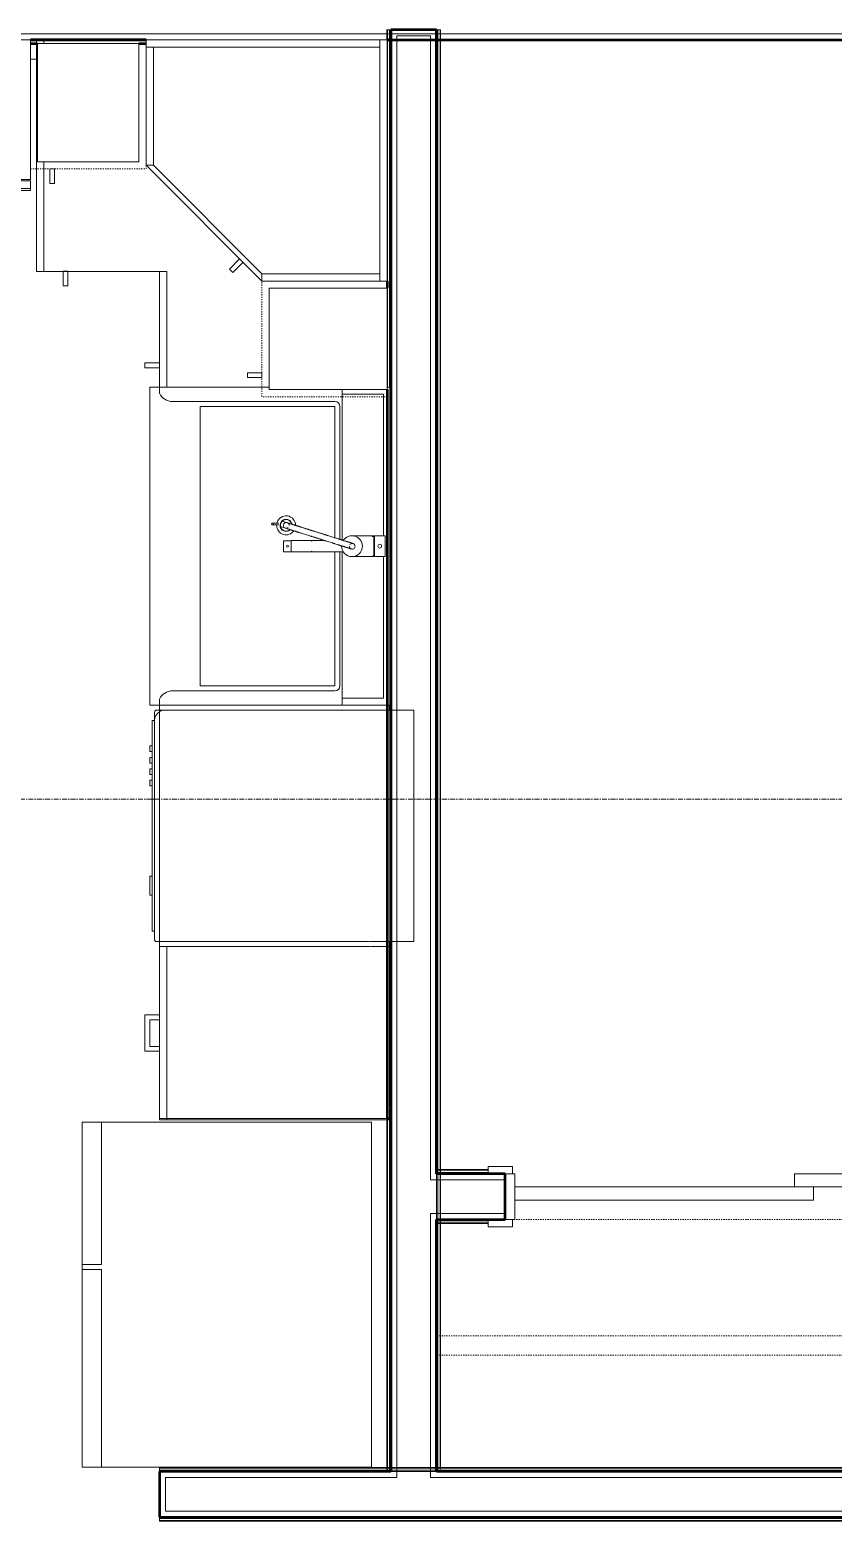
# Model space of a CAD drawing. Header units: inches. Extents: x -4235 to -464, y 9767 to 12344.
# Drawn here: x -3718.9 to -3635.6, y 10392.3 to 10547 of the extents above; entities that cross this region are included whole.
import ezdxf

# ---------------------------------------------------------------- set-up
doc = ezdxf.new("R2010")
doc.units = ezdxf.units.IN
doc.header["$MEASUREMENT"] = 0
doc.linetypes.add('Dash', pattern=[0.25, 0.125, -0.125])
doc.linetypes.add('Grid Line 1_2_', pattern=[0.875, 0.5, -0.125, 0.125, -0.125])
for name, color, linetype, lineweight in [('0-1', 7, 'Continuous', 5), ('0-2', 254, 'Continuous', 9), ('A-DOOR-1', 7, 'Continuous', 9), ('A-DOOR-2', 130, 'Continuous', 20), ('A-DOOR-FRAM-1', 130, 'Continuous', 20), ('A-WALL-1', 250, 'Continuous', 50), ('A-WALL-2', 50, 'Continuous', 13), ('A-WALL-3', 10, 'Continuous', 9), ('A-WALL-4', 254, 'Continuous', 9), ('A-WALL-5', 7, 'Continuous', 9), ('A-WALL-6', 113, 'Continuous', 9), ('I-WALL-1', 250, 'Continuous', 50), ('I-WALL-2', 10, 'Continuous', 9), ('I-WALL-3', 254, 'Continuous', 9), ('P-SANR-FIXT-1', 7, 'Continuous', 9), ('P-SANR-FIXT-3', 254, 'Continuous', 9), ('Q-CASE', 31, 'Continuous', 9), ('Q-CASE-1', 10, 'Continuous', 9), ('Q-CASE-2', 254, 'Continuous', 9), ('Q-CASE-3', 7, 'Continuous', 9), ('Q-CASE-4', 7, 'Dash', 9), ('Q-CASE-HDLN-1', 7, 'Dash', 9), ('Q-SPCQ-1', 7, 'Continuous', 9), ('Q-SPCQ-2', 10, 'Continuous', 9), ('Q-SPCQ-3', 254, 'Continuous', 9), ('S-GRID-1', 1, 'Grid Line 1_2_', 9)]:
    doc.layers.add(name, color=color, linetype=linetype, lineweight=lineweight)

# ---------------------------------------------------------------- blocks, each defined once
blk = doc.blocks.new('Basic Wall _ INT - W4BØF - _5_8 GYP - 2X4 WOOD_BATT_ - 5_8 GYP_ - ___-2693807-BACKGROUND - 2ND FLOOR')
at = {"layer": 'A-WALL-3'}
for p, q in [((-3676.74, 10423.61), (-3676.74, 10423.59)), ((-3676.74, 10423.49), (-3676.74, 10423.55)), ((-3676.74, 10423.2), (-3676.74, 10423.49)), ((-3676.74, 10423.47), (-3676.74, 10423.41)), ((-3676.74, 10423.41), (-3676.74, 10423.26)), ((-3676.74, 10423.26), (-3676.74, 10423.2)), ((-3676.59, 10423.26), (-3676.54, 10423.26)), ((-3676.52, 10423.26), (-3676.45, 10423.26)), ((-3676.43, 10423.26), (-3676.33, 10423.26)), ((-3669.64, 10423.61), (-3671.39, 10423.61)), ((-3605.89, 10423.61), (-3607.64, 10423.61)), ((-3600.94, 10423.2), (-3600.88, 10423.26)), ((-3600.88, 10423.26), (-3600.74, 10423.41)), ((-3600.73, 10423.41), (-3600.67, 10423.47)), ((-3600.55, 10423.59), (-3600.53, 10423.61))]:
    blk.add_line(p, q, dxfattribs=at)
at = {"layer": 'A-WALL-4'}
for p, q in [((-3676.74, 10423.57), (-3676.74, 10423.61)), ((-3671.39, 10423.61), (-3676.74, 10423.61)), ((-3676.74, 10423.55), (-3676.74, 10423.57)), ((-3676.59, 10423.2), (-3676.54, 10423.2)), ((-3676.52, 10423.2), (-3676.45, 10423.2)), ((-3676.43, 10423.2), (-3676.33, 10423.2)), ((-3676.33, 10423.26), (-3671.39, 10423.26)), ((-3600.53, 10423.61), (-3605.89, 10423.61)), ((-3605.89, 10423.26), (-3600.88, 10423.26))]:
    blk.add_line(p, q, dxfattribs=at)
at = {"layer": 'A-WALL-5'}
for p, q in [((-3676.74, 10423.49), (-3671.39, 10423.49)), ((-3676.33, 10423.2), (-3671.39, 10423.2)), ((-3605.89, 10423.49), (-3600.66, 10423.49)), ((-3605.89, 10423.2), (-3600.94, 10423.2))]:
    blk.add_line(p, q, dxfattribs=at)
at = {"layer": 'A-WALL-5', "flags": 128}
for points in [[(-3600.66, 10423.49), (-3600.67, 10423.47), (-3600.73, 10423.41), (-3600.82, 10423.32), (-3600.94, 10423.2)], [(-3600.57, 10423.57), (-3600.59, 10423.55), (-3600.61, 10423.53), (-3600.63, 10423.51), (-3600.64, 10423.5), (-3600.65, 10423.49), (-3600.66, 10423.49)]]:
    blk.add_lwpolyline(points, dxfattribs=at)
blk = doc.blocks.new('Basic Wall _ INT - W4BØF - _5_8 GYP - 2X4 WOOD_BATT_ - 5_8 GYP_ - ___-2693808-BACKGROUND - 2ND FLOOR')
at = {"layer": 'A-WALL-3'}
for p, q in [((-3676.74, 10428.49), (-3676.74, 10428.78)), ((-3676.74, 10428.78), (-3676.74, 10428.72)), ((-3676.74, 10428.72), (-3676.74, 10428.57)), ((-3676.74, 10428.57), (-3676.74, 10428.5)), ((-3676.74, 10428.43), (-3676.74, 10428.49)), ((-3676.74, 10428.39), (-3676.74, 10428.36)), ((-3676.58, 10428.72), (-3676.54, 10428.72)), ((-3676.52, 10428.72), (-3676.45, 10428.72)), ((-3676.42, 10428.72), (-3676.33, 10428.72)), ((-3669.64, 10428.36), (-3671.39, 10428.36)), ((-3595.78, 10428.36), (-3595.76, 10428.39)), ((-3595.64, 10428.5), (-3595.58, 10428.57)), ((-3595.57, 10428.57), (-3595.43, 10428.72)), ((-3595.43, 10428.72), (-3595.37, 10428.78))]:
    blk.add_line(p, q, dxfattribs=at)
at = {"layer": 'A-WALL-4'}
for p, q in [((-3676.74, 10428.41), (-3676.74, 10428.43)), ((-3676.74, 10428.36), (-3676.74, 10428.41)), ((-3671.39, 10428.36), (-3676.74, 10428.36)), ((-3676.58, 10428.78), (-3676.54, 10428.78)), ((-3676.52, 10428.78), (-3676.45, 10428.78)), ((-3676.42, 10428.78), (-3676.33, 10428.78)), ((-3676.33, 10428.72), (-3671.39, 10428.72)), ((-3605.89, 10428.72), (-3595.43, 10428.72)), ((-3595.78, 10428.36), (-3605.89, 10428.36))]:
    blk.add_line(p, q, dxfattribs=at)
at = {"layer": 'A-WALL-5'}
for p, q in [((-3671.39, 10428.49), (-3676.74, 10428.49)), ((-3676.33, 10428.78), (-3671.39, 10428.78)), ((-3605.89, 10428.78), (-3595.37, 10428.78)), ((-3595.66, 10428.49), (-3605.89, 10428.49))]:
    blk.add_line(p, q, dxfattribs=at)
at = {"layer": 'A-WALL-5', "flags": 128}
for points in [[(-3595.66, 10428.49), (-3595.66, 10428.49), (-3595.67, 10428.48), (-3595.68, 10428.47), (-3595.7, 10428.45), (-3595.72, 10428.43), (-3595.74, 10428.41)], [(-3595.37, 10428.78), (-3595.49, 10428.66), (-3595.58, 10428.57), (-3595.64, 10428.51), (-3595.66, 10428.49)]]:
    blk.add_lwpolyline(points, dxfattribs=at)
blk = doc.blocks.new('SLIDING - FLUSH - 5-0 x 6-8-3203586-BACKGROUND - 2ND FLOOR')
at = {"layer": 'A-DOOR-1'}
for p, q in [((-32.75, 3.25), (-30.25, 3.25)), ((-32.75, 2.5), (-32.75, 3.25)), ((-30.25, 3.25), (-30.25, 2.5)), ((30.25, 3.25), (32.75, 3.25)), ((30.25, 2.5), (30.25, 3.25)), ((32.75, 3.25), (32.75, 2.5)), ((-30.25, 2.5), (-32.75, 2.5)), ((32.75, 2.5), (30.25, 2.5)), ((-32.75, -2.25), (-30.25, -2.25)), ((-32.75, -3), (-32.75, -2.25)), ((-30.25, -3), (-32.75, -3)), ((-30.25, -2.25), (-30.25, -3)), ((30.25, -2.25), (32.75, -2.25)), ((30.25, -3), (30.25, -2.25)), ((32.75, -3), (30.25, -3)), ((32.75, -2.25), (32.75, -3))]:
    blk.add_line(p, q, dxfattribs=at)
at = {"layer": 'A-DOOR-2'}
for p, q in [((-1, -0.88), (-1, 0.5)), ((-1, 0.5), (30, 0.5)), ((30, 0.5), (30, -0.88)), ((-30, -2.25), (-30, -0.88)), ((-30, -0.88), (1, -0.88)), ((30, -0.88), (-1, -0.88)), ((1, -0.88), (1, -2.25)), ((1, -2.25), (-30, -2.25))]:
    blk.add_line(p, q, dxfattribs=at)
at = {"layer": 'A-DOOR-FRAM-1'}
for p, q in [((-31, -2.25), (-31, 2.5)), ((-31, 2.5), (-30, 2.5)), ((-30, 2.5), (-30, -2.25)), ((30, 2.5), (31, 2.5)), ((30, -2.25), (30, 2.5)), ((31, 2.5), (31, -2.25)), ((-30, -2.25), (-31, -2.25)), ((31, -2.25), (30, -2.25))]:
    blk.add_line(p, q, dxfattribs=at)
blk = doc.blocks.new('Basic Wall _ INT - W4BØF - _5_8 GYP - 2X4 WOOD_BATT_ - 5_8 GYP_ - ___-2693809-BACKGROUND - 2ND FLOOR')
at = {"layer": 'A-WALL-3'}
for p, q in [((-3681.84, 10546.99), (-3681.9, 10546.99)), ((-3681.7, 10546.99), (-3681.84, 10546.99)), ((-3681.84, 10545.94), (-3681.84, 10546.99)), ((-3681.63, 10546.99), (-3681.69, 10546.99)), ((-3681.49, 10546.99), (-3681.52, 10546.99)), ((-3681.49, 10546.99), (-3681.49, 10545.94)), ((-3681.84, 10543.51), (-3681.84, 10545.94)), ((-3681.62, 10545.94), (-3681.62, 10545.13)), ((-3681.62, 10545.04), (-3681.62, 10509.94)), ((-3681.49, 10545.94), (-3681.49, 10509.94)), ((-3681.84, 10509.94), (-3681.84, 10543.42)), ((-3681.49, 10509.94), (-3681.49, 10476.94)), ((-3681.84, 10476.44), (-3681.84, 10476.94)), ((-3681.62, 10476.94), (-3681.62, 10476.44)), ((-3681.49, 10476.94), (-3681.49, 10476.44)), ((-3681.84, 10437.06), (-3681.84, 10452.44)), ((-3681.62, 10452.44), (-3681.62, 10435.15)), ((-3681.49, 10452.44), (-3681.49, 10434.09)), ((-3681.84, 10434.09), (-3681.84, 10437.01)), ((-3681.62, 10435.05), (-3681.62, 10434.09)), ((-3681.62, 10397.49), (-3681.9, 10397.49)), ((-3681.9, 10397.49), (-3681.84, 10397.49)), ((-3681.84, 10397.81), (-3681.84, 10397.9)), ((-3681.84, 10397.71), (-3681.84, 10397.78)), ((-3681.84, 10397.65), (-3681.84, 10397.69)), ((-3681.84, 10397.49), (-3681.7, 10397.49)), ((-3681.69, 10397.49), (-3681.63, 10397.49)), ((-3681.56, 10397.49), (-3681.62, 10397.49)), ((-3681.52, 10397.49), (-3681.49, 10397.49))]:
    blk.add_line(p, q, dxfattribs=at)
at = {"layer": 'A-WALL-4'}
for p, q in [((-3681.9, 10546.99), (-3681.62, 10546.99)), ((-3681.9, 10545.94), (-3681.9, 10546.99)), ((-3681.62, 10546.99), (-3681.62, 10545.94)), ((-3681.62, 10546.99), (-3681.56, 10546.99)), ((-3681.56, 10546.99), (-3681.53, 10546.99)), ((-3681.53, 10546.99), (-3681.49, 10546.99)), ((-3681.9, 10520.19), (-3681.9, 10520.94)), ((-3681.9, 10476.44), (-3681.9, 10476.94)), ((-3681.9, 10437.59), (-3681.9, 10452.44)), ((-3681.9, 10434.09), (-3681.9, 10437.53)), ((-3681.84, 10397.9), (-3681.84, 10434.09)), ((-3681.49, 10434.09), (-3681.49, 10397.49)), ((-3681.9, 10397.81), (-3681.9, 10397.9)), ((-3681.9, 10397.71), (-3681.9, 10397.78)), ((-3681.9, 10397.65), (-3681.9, 10397.69)), ((-3681.53, 10397.49), (-3681.56, 10397.49)), ((-3681.49, 10397.49), (-3681.53, 10397.49))]:
    blk.add_line(p, q, dxfattribs=at)
at = {"layer": 'A-WALL-5'}
for p, q in [((-3681.9, 10397.9), (-3681.9, 10434.09)), ((-3681.62, 10434.09), (-3681.62, 10397.49))]:
    blk.add_line(p, q, dxfattribs=at)
blk = doc.blocks.new('Basic Wall _ INT - W4BØF - _5_8 GYP - 2X4 WOOD_BATT_ - 5_8 GYP_ - ___-2693810-BACKGROUND - 2ND FLOOR')
at = {"layer": 'A-WALL-3'}
for p, q in [((-3676.72, 10546.99), (-3676.74, 10546.99)), ((-3676.74, 10546.99), (-3676.74, 10545.94)), ((-3676.54, 10546.99), (-3676.6, 10546.99)), ((-3676.39, 10546.99), (-3676.54, 10546.99)), ((-3676.33, 10546.99), (-3676.39, 10546.99)), ((-3676.39, 10545.94), (-3676.39, 10546.99)), ((-3676.74, 10428.36), (-3676.74, 10423.61)), ((-3676.39, 10428.66), (-3676.39, 10428.77)), ((-3676.39, 10428.57), (-3676.39, 10428.65)), ((-3676.39, 10428.51), (-3676.39, 10428.56)), ((-3676.39, 10427.77), (-3676.39, 10428.36)), ((-3676.39, 10423.65), (-3676.39, 10427.74)), ((-3676.39, 10423.41), (-3676.39, 10423.47)), ((-3676.39, 10423.32), (-3676.39, 10423.41)), ((-3676.39, 10423.2), (-3676.39, 10423.31)), ((-3676.74, 10397.49), (-3676.72, 10397.49)), ((-3676.62, 10397.49), (-3676.68, 10397.49)), ((-3676.33, 10397.49), (-3676.62, 10397.49)), ((-3676.6, 10397.49), (-3676.54, 10397.49)), ((-3676.54, 10397.49), (-3676.39, 10397.49)), ((-3676.39, 10397.82), (-3676.39, 10397.9)), ((-3676.39, 10397.72), (-3676.39, 10397.78)), ((-3676.39, 10397.49), (-3676.33, 10397.49))]:
    blk.add_line(p, q, dxfattribs=at)
at = {"layer": 'A-WALL-4'}
for p, q in [((-3676.74, 10546.99), (-3676.7, 10546.99)), ((-3676.7, 10546.99), (-3676.66, 10546.99)), ((-3676.66, 10546.99), (-3676.62, 10546.99)), ((-3676.62, 10545.94), (-3676.62, 10546.99)), ((-3676.62, 10546.99), (-3676.54, 10546.99)), ((-3676.54, 10546.99), (-3676.33, 10546.99)), ((-3676.33, 10545.94), (-3676.33, 10546.99)), ((-3676.74, 10545.94), (-3676.74, 10428.36)), ((-3676.39, 10428.77), (-3676.39, 10545.94)), ((-3676.62, 10427.75), (-3676.62, 10428.36)), ((-3676.62, 10423.63), (-3676.62, 10427.74)), ((-3676.33, 10428.66), (-3676.33, 10428.77)), ((-3676.33, 10428.57), (-3676.33, 10428.65)), ((-3676.33, 10428.51), (-3676.33, 10428.56)), ((-3676.33, 10427.78), (-3676.33, 10428.36)), ((-3676.33, 10423.65), (-3676.33, 10427.74)), ((-3676.74, 10423.61), (-3676.74, 10397.49)), ((-3676.39, 10397.9), (-3676.39, 10423.2)), ((-3676.33, 10423.41), (-3676.33, 10423.47)), ((-3676.33, 10423.32), (-3676.33, 10423.41)), ((-3676.33, 10423.2), (-3676.33, 10423.31)), ((-3676.7, 10397.49), (-3676.74, 10397.49)), ((-3676.68, 10397.49), (-3676.7, 10397.49)), ((-3676.33, 10397.82), (-3676.33, 10397.9)), ((-3676.33, 10397.72), (-3676.33, 10397.78))]:
    blk.add_line(p, q, dxfattribs=at)
at = {"layer": 'A-WALL-5'}
for p, q in [((-3676.62, 10428.36), (-3676.62, 10545.94)), ((-3676.33, 10428.78), (-3676.33, 10545.94)), ((-3676.62, 10397.49), (-3676.62, 10423.61)), ((-3676.33, 10397.9), (-3676.33, 10423.2))]:
    blk.add_line(p, q, dxfattribs=at)
blk = doc.blocks.new('Basic Wall _ INT - W4BØF - _5_8 GYP - 2X4 WOOD_BATT_ - 5_8 GYP_ - ___-2693811-BACKGROUND - 2ND FLOOR')
at = {"layer": 'A-WALL-3'}
for p, q in [((-3681.79, 10397.84), (-3681.9, 10397.84)), ((-3681.69, 10397.84), (-3681.78, 10397.84)), ((-3681.64, 10397.84), (-3681.69, 10397.84)), ((-3680.87, 10397.84), (-3681.49, 10397.84)), ((-3681.49, 10397.49), (-3676.74, 10397.49)), ((-3677.37, 10397.84), (-3680.82, 10397.84)), ((-3676.74, 10397.84), (-3677.36, 10397.84)), ((-3676.54, 10397.84), (-3676.6, 10397.84)), ((-3676.45, 10397.84), (-3676.54, 10397.84)), ((-3676.33, 10397.84), (-3676.45, 10397.84)), ((-3600.88, 10397.84), (-3600.94, 10397.9)), ((-3600.74, 10397.7), (-3600.88, 10397.84)), ((-3600.67, 10397.63), (-3600.73, 10397.69)), ((-3600.53, 10397.49), (-3600.55, 10397.51))]:
    blk.add_line(p, q, dxfattribs=at)
at = {"layer": 'A-WALL-4'}
for p, q in [((-3705.49, 10397.9), (-3705.49, 10397.84)), ((-3705.49, 10397.84), (-3705.49, 10397.7)), ((-3681.9, 10397.84), (-3705.49, 10397.84)), ((-3705.49, 10397.69), (-3705.49, 10397.63)), ((-3705.49, 10397.51), (-3705.49, 10397.49)), ((-3705.49, 10397.49), (-3681.49, 10397.49)), ((-3681.79, 10397.9), (-3681.9, 10397.9)), ((-3681.69, 10397.9), (-3681.78, 10397.9)), ((-3681.64, 10397.9), (-3681.69, 10397.9)), ((-3680.82, 10397.9), (-3681.49, 10397.9)), ((-3680.87, 10397.61), (-3681.49, 10397.61)), ((-3677.37, 10397.61), (-3680.85, 10397.61)), ((-3677.37, 10397.9), (-3680.81, 10397.9)), ((-3676.74, 10397.9), (-3677.36, 10397.9)), ((-3676.74, 10397.61), (-3677.36, 10397.61)), ((-3676.74, 10397.49), (-3600.53, 10397.49)), ((-3676.54, 10397.9), (-3676.6, 10397.9)), ((-3676.45, 10397.9), (-3676.54, 10397.9)), ((-3676.33, 10397.9), (-3676.45, 10397.9)), ((-3600.88, 10397.84), (-3676.33, 10397.84))]:
    blk.add_line(p, q, dxfattribs=at)
at = {"layer": 'A-WALL-5'}
for p, q in [((-3705.49, 10397.61), (-3705.49, 10397.9)), ((-3681.9, 10397.9), (-3705.49, 10397.9)), ((-3681.49, 10397.61), (-3705.49, 10397.61)), ((-3705.49, 10397.53), (-3705.49, 10397.61)), ((-3705.49, 10397.49), (-3705.49, 10397.53)), ((-3600.66, 10397.61), (-3676.74, 10397.61)), ((-3600.94, 10397.9), (-3676.33, 10397.9))]:
    blk.add_line(p, q, dxfattribs=at)
at = {"layer": 'A-WALL-5', "flags": 128}
for points in [[(-3600.94, 10397.9), (-3600.82, 10397.78), (-3600.73, 10397.69), (-3600.67, 10397.63), (-3600.66, 10397.61)], [(-3600.66, 10397.61), (-3600.65, 10397.61), (-3600.64, 10397.6), (-3600.63, 10397.59), (-3600.61, 10397.57), (-3600.59, 10397.55), (-3600.57, 10397.53)]]:
    blk.add_lwpolyline(points, dxfattribs=at)
blk = doc.blocks.new('Basic Wall _ INT - W4BØF - _5_8 GYP - 2X4 WOOD_BATT_ - 5_8 GYP_ - ___-2693812-BACKGROUND - 2ND FLOOR')
at = {"layer": 'A-WALL-3'}
for p, q in [((-3595.76, 10392.72), (-3595.78, 10392.74)), ((-3595.58, 10392.54), (-3595.64, 10392.6)), ((-3595.43, 10392.39), (-3595.57, 10392.53)), ((-3595.37, 10392.33), (-3595.43, 10392.39))]:
    blk.add_line(p, q, dxfattribs=at)
at = {"layer": 'A-WALL-4'}
for p, q in [((-3705.49, 10392.74), (-3705.49, 10392.72)), ((-3705.49, 10392.74), (-3595.78, 10392.74)), ((-3705.49, 10392.6), (-3705.49, 10392.54)), ((-3705.49, 10392.53), (-3705.49, 10392.39)), ((-3705.49, 10392.39), (-3705.49, 10392.33)), ((-3595.43, 10392.39), (-3705.49, 10392.39))]:
    blk.add_line(p, q, dxfattribs=at)
at = {"layer": 'A-WALL-5'}
for p, q in [((-3705.49, 10392.7), (-3705.49, 10392.74)), ((-3705.49, 10392.61), (-3705.49, 10392.7)), ((-3705.49, 10392.61), (-3595.66, 10392.61)), ((-3705.49, 10392.33), (-3705.49, 10392.61)), ((-3595.37, 10392.33), (-3705.49, 10392.33))]:
    blk.add_line(p, q, dxfattribs=at)
at = {"layer": 'A-WALL-5', "flags": 128}
for points in [[(-3595.74, 10392.7), (-3595.72, 10392.68), (-3595.7, 10392.66), (-3595.68, 10392.64), (-3595.67, 10392.63), (-3595.66, 10392.62), (-3595.66, 10392.61)], [(-3595.66, 10392.61), (-3595.64, 10392.59), (-3595.58, 10392.54), (-3595.49, 10392.45), (-3595.37, 10392.33)]]:
    blk.add_lwpolyline(points, dxfattribs=at)
blk = doc.blocks.new('OD_CW_Closet - OD_CW_Closet-2749099-BACKGROUND - 2ND FLOOR')
at = {"layer": 'Q-CASE-HDLN-1'}
for p, q in [((0.74, -24), (0.74, 2.12)), ((0.74, 2.12), (76.95, 2.12)), ((76.95, 2.12), (76.95, -24)), ((0.74, -9.94), (76.95, -9.94)), ((0.74, -11.94), (76.95, -11.94)), ((76.95, -24), (0.74, -24))]:
    blk.add_line(p, q, dxfattribs=at)
blk = doc.blocks.new('Refrigerator_-_Side-by-Side_6047 - 36_ X 30_-345559-BACKGROUND - 2ND FLOOR')
at = {"layer": 'Q-SPCQ-1'}
for p, q in [((17.87, 14.42), (-17.88, 14.42)), ((-17.88, 14.42), (-17.88, -15.58)), ((17.87, -15.58), (17.87, 14.42)), ((-17.88, -13.58), (-3.13, -13.58)), ((-17.88, -13.58), (-17.88, -15.58)), ((-3.13, -15.58), (-3.13, -13.58)), ((-2.63, -13.58), (17.87, -13.58)), ((-2.63, -13.58), (-2.63, -15.58)), ((17.87, -15.58), (17.87, -13.58)), ((-17.88, -15.58), (17.87, -15.58)), ((-3.13, -15.58), (-17.88, -15.58)), ((17.87, -15.58), (-2.63, -15.58))]:
    blk.add_line(p, q, dxfattribs=at)
blk = doc.blocks.new('Range - 24_ x 30_-V37-BACKGROUND - 2ND FLOOR')
at = {"layer": 'Q-SPCQ-1'}
blk.add_line((29.37, 22), (30, 22), dxfattribs=at)
for centre, radius, start, end in [((6.5, 6), 3.5, 81.0228, 98.9772), ((6.5, 6), 3.5, 136.4295, 180), ((6.5, 6), 3.5, 360, 43.6168), ((23.5, 6), 3, 136.1907, 180), ((23.5, 6), 3, 360, 53.8773), ((6.5, 6), 3.5, 180, 0), ((23.5, 6), 3, 180, 360)]:
    blk.add_arc(centre, radius, start, end, dxfattribs=at)
blk = doc.blocks.new('Dishwasher_15404 - 34_ counter-V38-BACKGROUND - 2ND FLOOR')
at = {"layer": 'Q-SPCQ-1'}
for p, q in [((26.68, 0), (26.37, 0)), ((26.87, -22.93), (26.87, -0.2)), ((27.12, -1.09), (26.87, -1.09)), ((27.12, -1.09), (27.12, -22.91)), ((27.37, -4.82), (27.12, -4.82)), ((27.37, -4.82), (27.37, -5.81)), ((27.37, -5.81), (27.37, -6.79)), ((27.12, -6.79), (27.37, -6.79)), ((27.37, -16.15), (27.12, -16.15)), ((27.12, -16.74), (27.37, -16.74)), ((27.37, -16.15), (27.37, -16.74)), ((27.37, -17.33), (27.12, -17.33)), ((27.12, -17.92), (27.37, -17.92)), ((27.37, -18.51), (27.12, -18.51)), ((27.37, -17.33), (27.37, -17.92)), ((27.37, -18.51), (27.37, -19.1)), ((27.12, -19.1), (27.37, -19.1)), ((27.37, -19.69), (27.12, -19.69)), ((27.37, -19.69), (27.37, -20.28)), ((27.12, -20.28), (27.37, -20.28)), ((27.12, -22.91), (26.87, -22.91)), ((26.87, -23.8), (26.87, -22.93)), ((26.37, -24), (26.68, -24))]:
    blk.add_line(p, q, dxfattribs=at)
for centre, radius, start, end in [((26.68, -0.2), 0.197, 360, 90), ((26.68, -0.2), 0.197, 15, 90), ((25.8, -22.93), 1.07, 302.2142, 0), ((26.68, -23.8), 0.197, 270, 0)]:
    blk.add_arc(centre, radius, start, end, dxfattribs=at)
at = {"layer": 'Q-SPCQ-2'}
for p, q in [((2.75, 0), (2.37, 0)), ((2.37, -24), (2.75, -24))]:
    blk.add_line(p, q, dxfattribs=at)
at = {"layer": 'Q-SPCQ-3'}
for p, q in [((2.37, 0), (0, 0)), ((0, 0), (0, -24)), ((4.54, 0), (2.75, 0)), ((26.37, 0), (4.62, 0)), ((0, -24), (2.37, -24)), ((2.75, -24), (7.37, -24)), ((7.4, -24), (25.8, -24)), ((25.8, -24), (26.37, -24))]:
    blk.add_line(p, q, dxfattribs=at)
blk.add_arc((25.8, -22.93), 1.07, 270, 300, dxfattribs=at)
blk = doc.blocks.new('Base Cabinet Corner 197 - Base Cabinet Corner 197-V39-BACKGROUND - 2ND FLOOR')
at = {"layer": 'Q-CASE-1'}
for p, q in [((-23.26, 0), (12.74, 0)), ((-23.26, -0.38), (-23.26, 0)), ((-23.26, -25.38), (-23.26, -0.38)), ((12.74, 0), (12.74, -0.38)), ((-23.26, -36), (-23.26, -25.38)), ((-22.89, -36), (-23.26, -36))]:
    blk.add_line(p, q, dxfattribs=at)
at = {"layer": 'Q-CASE-2'}
for p, q in [((12.74, -12.63), (12.74, -24)), ((0.74, -23.25), (0.74, -36)), ((12.74, -23.25), (0.74, -23.25)), ((0.74, -23.25), (0.74, -24)), ((0.74, -24), (0.74, -36)), ((0.73, -34), (0.73, -33.51)), ((0.74, -36), (-10.64, -36))]:
    blk.add_line(p, q, dxfattribs=at)
at = {"layer": 'Q-CASE-3'}
for p, q in [((12.74, -24), (0.74, -24)), ((10.24, -24), (10.73, -24)), ((10.24, -24), (10.24, -25.5)), ((10.73, -25.5), (10.73, -24)), ((10.24, -25.5), (10.73, -25.5)), ((2.23, -33.51), (0.74, -33.51)), ((0.74, -34), (2.23, -34)), ((2.23, -34), (2.23, -33.51))]:
    blk.add_line(p, q, dxfattribs=at)
blk = doc.blocks.new('Vanity Cabinet-Double Door - 33_-V40-BACKGROUND - 2ND FLOOR')
at = {"layer": 'Q-CASE-1'}
for p, q in [((-15.76, -0.38), (-15.76, 0)), ((-15.76, 0), (17.24, 0)), ((-15.76, 0), (-15.76, -0.38)), ((17.24, 0), (-15.76, 0)), ((17.24, 0), (-15.76, 0)), ((17.24, 0), (17.24, -0.38)), ((17.24, -0.38), (17.24, 0))]:
    blk.add_line(p, q, dxfattribs=at)
at = {"layer": 'Q-CASE-2'}
for p, q in [((-15.01, -0.75), (-15.01, -5.04)), ((-0.34, -0.75), (-15.01, -0.75)), ((16.49, -0.75), (1.82, -0.75)), ((16.49, -5.04), (16.49, -0.75)), ((17.24, -0.38), (17.24, -5.04)), ((17.24, -5.04), (17.24, -0.38))]:
    blk.add_line(p, q, dxfattribs=at)
at = {"layer": 'Q-CASE-3'}
for p, q in [((-0.64, -25), (-1.14, -25)), ((2.61, -25), (2.11, -25))]:
    blk.add_line(p, q, dxfattribs=at)
blk = doc.blocks.new('Base Cabinet 3 Drawer 230 - Base Cabinet 3 Drawer 230 18_-V42-BACKGROUND - 2ND FLOOR')
at = {"layer": 'Q-CASE-1'}
for p, q in [((-8.26, -0.38), (-8.26, 0)), ((-8.26, 0), (9.59, 0))]:
    blk.add_line(p, q, dxfattribs=at)
at = {"layer": 'Q-CASE-2'}
for p, q in [((-8.26, -2.11), (-8.26, -0.38)), ((9.59, 0), (9.74, 0)), ((-8.26, -23.25), (-8.26, -2.18)), ((-8.26, -23.25), (-8.26, -24)), ((9.59, -23.25), (-8.26, -23.25))]:
    blk.add_line(p, q, dxfattribs=at)
at = {"layer": 'Q-CASE-3'}
for p, q in [((9.74, 0), (9.74, -23.25)), ((-8.26, -24), (9.74, -24)), ((-1.14, -24), (-0.64, -24)), ((-1.14, -24), (-1.14, -25.5)), ((-0.64, -25), (-0.64, -24)), ((2.61, -24), (2.11, -24)), ((2.11, -24), (2.11, -25)), ((2.61, -25.5), (2.61, -24)), ((9.74, -23.25), (9.59, -23.25)), ((9.74, -24), (9.74, -23.25)), ((-1.14, -25.5), (2.61, -25.5)), ((2.11, -25), (-0.64, -25))]:
    blk.add_line(p, q, dxfattribs=at)
blk = doc.blocks.new('30quot_MicrowaveVent_11166 - 70cm miele oven-2322118-BACKGROUND - 2ND FLOOR')
at = {"layer": 'Q-CASE-3'}
for p, q in [((-14.2, -14.49), (-14.2, 0)), ((15.68, 0), (-14.2, 0)), ((15.68, 0), (15.68, -14.49)), ((15.68, -14.49), (-14.2, -14.49)), ((-14.2, -14.61), (15.68, -14.61)), ((-14.2, -15.39), (-14.2, -14.61)), ((-14.2, -15.6), (-14.2, -15.39)), ((-14.2, -15.39), (15.68, -15.39)), ((15.68, -14.61), (15.68, -15.39)), ((15.68, -15.39), (15.68, -15.6)), ((-14.2, -15.6), (15.68, -15.6)), ((7.69, -16.55), (7.69, -15.63)), ((7.69, -16.6), (8.88, -16.6)), ((8.88, -15.63), (8.88, -16.55))]:
    blk.add_line(p, q, dxfattribs=at)
blk = doc.blocks.new('308 - 308 x 27_-2727440-BACKGROUND - 2ND FLOOR')
at = {"layer": 'Q-CASE'}
for p, q in [((0, 25.19), (-12, 13.19)), ((0, 24.44), (0, 25.19)), ((-11.25, 13.19), (0, 24.44)), ((-12, 13.19), (-11.25, 13.19))]:
    blk.add_line(p, q, dxfattribs=at)
at = {"layer": 'Q-CASE-3'}
for p, q in [((0, 25.19), (0, 24.44)), ((12.25, 25.19), (0, 25.19)), ((12.25, 24.44), (12.25, 25.19)), ((13, 25.19), (12.25, 25.19)), ((12.25, 25.19), (12.25, 0.94)), ((13, 0.94), (13, 25.19)), ((0, 24.44), (-11.25, 13.19)), ((12.25, 24.44), (0, 24.44)), ((0, 24.44), (12.25, 24.44)), ((12.25, 0.94), (12.25, 24.44)), ((-10.76, 16.55), (-11.11, 16.2)), ((-11.11, 16.2), (-10.05, 15.14)), ((-9.7, 15.49), (-10.76, 16.55)), ((-12, 13.19), (-12, 0.94)), ((-11.25, 13.19), (-12, 13.19)), ((-11.25, 13.19), (-11.25, 0.94)), ((-11.25, 0.94), (-11.25, 13.19)), ((-12, 0.94), (-11.25, 0.94)), ((13, 0.94), (-12, 0.94)), ((-12, 0.94), (-12, 0.19)), ((-12, 0.19), (13, 0.19)), ((-11.25, 0.94), (12.25, 0.94)), ((12.25, 0.94), (13, 0.94)), ((13, 0.19), (13, 0.94))]:
    blk.add_line(p, q, dxfattribs=at)
blk = doc.blocks.new('300 Series Wall Hung Cabinet_301 - 12_ x 27_-2528054-BACKGROUND - 2ND FLOOR')
at = {"layer": 'Q-CASE-3'}
for p, q in [((-3.51, 14.69), (-4, 14.69)), ((-4, 14.69), (-4, 13.19)), ((-3.51, 13.19), (-3.51, 14.69)), ((5.25, 12.44), (-5.25, 12.44)), ((-5.25, 12.44), (-5.25, 0.19)), ((-3.51, 13.19), (-4, 13.19)), ((5.25, 0.19), (5.25, 12.44)), ((-5.25, 0.19), (5.25, 0.19))]:
    blk.add_line(p, q, dxfattribs=at)
at = {"layer": 'Q-CASE-4'}
for p, q in [((-6, 0.19), (-6, 13.19)), ((-6, 13.19), (6, 13.19)), ((6, 13.19), (6, 0.19)), ((6, 0.19), (-6, 0.19))]:
    blk.add_line(p, q, dxfattribs=at)
blk = doc.blocks.new('300 Series Wall Hung Cabinet_301 - 12_ x 27_-2529027-BACKGROUND - 2ND FLOOR')
at = {"layer": 'Q-CASE-3'}
for p, q in [((5.25, -0.19), (-5.25, -0.19)), ((-5.25, -0.19), (-5.25, -12.44)), ((5.25, -12.44), (5.25, -0.19)), ((-5.25, -12.44), (5.25, -12.44)), ((-4, -13.19), (-3.51, -13.19)), ((-4, -13.19), (-4, -14.69)), ((-3.51, -14.69), (-3.51, -13.19)), ((-4, -14.69), (-3.51, -14.69))]:
    blk.add_line(p, q, dxfattribs=at)
at = {"layer": 'Q-CASE-4'}
for p, q in [((6, -0.19), (-6, -0.19)), ((-6, -0.19), (-6, -13.19)), ((6, -13.19), (6, -0.19)), ((-6, -13.19), (6, -13.19))]:
    blk.add_line(p, q, dxfattribs=at)
blk = doc.blocks.new('kitchen_faucet_14143 - kitchen_faucet_14143-V82-BACKGROUND - 2ND FLOOR')
at = {"layer": 'P-SANR-FIXT-1'}
for p, q in [((-7.58, 2.4), (-8.24, 2.4)), ((-8.24, 2.2), (-7.58, 2.2)), ((-6.99, 1.91), (-7.41, 2.04)), ((-7.23, 2.59), (-6.81, 2.46)), ((-6.3, 0.57), (-7.09, 0.57)), ((-7.09, -0.55), (-7.09, 0.57)), ((-2.83, 0.59), (-6.3, 0.59)), ((-6.3, 0.51), (-6.3, 0.59)), ((-6.3, 0.42), (-6.3, 0.5)), ((-6.3, 0.3), (-6.3, 0.4)), ((-6.3, 0.29), (-6.3, 0.15)), ((-6.3, 0.15), (-6.3, 0.29)), ((-6.3, 0.15), (-6.3, -0.15)), ((-6.3, -0.15), (-6.3, 0.15)), ((-3.97, 0.59), (-4.89, 0.59)), ((-0.9, 0.59), (-0.94, 0.59)), ((2.26, 1.08), (0, 1.08)), ((2.34, 1.02), (2.1, 1.02)), ((2.26, 1.08), (2.26, -1.08)), ((3.44, 1.08), (2.34, 1.08)), ((2.34, -1.08), (2.34, 1.08)), ((3.44, 1.08), (3.44, -1.08)), ((-7.09, -0.57), (-7.09, -0.56)), ((-7.09, -0.57), (-6.3, -0.57)), ((-6.3, -0.15), (-6.3, -0.29)), ((-6.3, -0.29), (-6.3, -0.15)), ((-6.3, -0.4), (-6.3, -0.3)), ((-6.3, -0.5), (-6.3, -0.42)), ((-6.3, -0.59), (-6.3, -0.51)), ((-6.3, -0.59), (-0.9, -0.59)), ((-4.89, -0.59), (-3.97, -0.59)), ((0, -1.08), (2.26, -1.08)), ((2.1, -1.02), (2.34, -1.02)), ((2.34, -1.08), (3.44, -1.08))]:
    blk.add_line(p, q, dxfattribs=at)
at = {"layer": 'P-SANR-FIXT-1', "flags": 128}
for points in [[(-6.52, 2.15), (-6.53, 2.23), (-6.56, 2.3), (-6.61, 2.36), (-6.67, 2.41), (-6.74, 2.44), (-6.82, 2.45), (-6.9, 2.44), (-6.97, 2.41), (-7.03, 2.36), (-7.08, 2.3), (-7.1, 2.23), (-7.11, 2.15)], [(-7.11, 2.15), (-7.1, 2.08), (-7.08, 2), (-7.03, 1.94), (-6.97, 1.9), (-6.9, 1.87), (-6.82, 1.86), (-6.74, 1.87), (-6.67, 1.9), (-6.61, 1.94)], [(-6.91, 1.87), (-6.91, 1.87), (-6.91, 1.87), (-6.9, 1.87), (-6.9, 1.87), (-6.9, 1.87), (-6.89, 1.87), (-6.89, 1.86), (-6.88, 1.86), (-6.88, 1.86), (-6.87, 1.86), (-6.86, 1.86), (-6.71, 1.81), (-6.69, 1.8), (-6.68, 1.8), (-6.51, 1.75), (-6.49, 1.74), (-6.46, 1.73), (-6.43, 1.72), (-6.41, 1.71), (-6.38, 1.7), (-6.35, 1.69), (-6.32, 1.68), (-6.29, 1.67), (-6.26, 1.66), (-6.22, 1.65), (-6.19, 1.64), (-6.16, 1.63), (-6.12, 1.62), (-6.09, 1.61), (-6.05, 1.6), (-6.01, 1.59), (-5.98, 1.58), (-5.94, 1.56), (-5.9, 1.55), (-5.86, 1.54), (-5.82, 1.53), (-5.78, 1.51), (-5.74, 1.5), (-5.69, 1.49), (-5.65, 1.47), (-5.61, 1.46), (-5.56, 1.45), (-5.52, 1.43), (-5.47, 1.42), (-5.42, 1.4), (-5.38, 1.39), (-5.33, 1.37), (-5.28, 1.36), (-5.23, 1.34), (-5.18, 1.33), (-4.48, 1.1), (-4.42, 1.09), (-4.36, 1.07), (-4.31, 1.05), (-4.25, 1.03), (-4.19, 1.01), (-4.13, 0.99), (-4.07, 0.98), (-4.02, 0.96), (-3.96, 0.94), (-3.9, 0.92), (-3.84, 0.9), (-3.78, 0.88), (-3.72, 0.86), (-3.66, 0.85), (-3.6, 0.83), (-3.54, 0.81), (-3.48, 0.79), (-3.42, 0.77), (-3.36, 0.75), (-3.3, 0.73), (-3.24, 0.71), (-3.18, 0.69), (-3.12, 0.68), (-3.06, 0.66), (-3, 0.64), (-2.94, 0.62), (-2.88, 0.6), (-2.83, 0.58), (-2.77, 0.56), (-2.71, 0.55), (-2.65, 0.53), (-2.03, 0.33), (-1.98, 0.32), (-1.93, 0.3), (-1.88, 0.28), (-1.83, 0.27), (-1.78, 0.25), (-1.54, 0.18), (-1.49, 0.16), (-1.45, 0.15), (-1.4, 0.13), (-1.36, 0.12), (-1.31, 0.1), (-1.27, 0.09), (-1.23, 0.08), (-1.18, 0.06), (-1.14, 0.05), (-1.1, 0.04), (-1.06, 0.03), (-1.03, 0.01), (-0.99, 0), (-0.95, -0.01), (-0.91, -0.02), (-0.88, -0.03), (-0.84, -0.04), (-0.81, -0.05), (-0.77, -0.07), (-0.74, -0.08), (-0.71, -0.09), (-0.68, -0.1), (-0.65, -0.11), (-0.62, -0.11), (-0.59, -0.12), (-0.56, -0.13), (-0.53, -0.14), (-0.51, -0.15), (-0.48, -0.16), (-0.45, -0.17), (-0.43, -0.17), (-0.41, -0.18), (-0.38, -0.19), (-0.36, -0.2), (-0.34, -0.2), (-0.32, -0.21), (-0.3, -0.21), (-0.28, -0.22), (-0.26, -0.23), (-0.25, -0.23), (-0.23, -0.24), (-0.21, -0.24), (-0.2, -0.25), (-0.18, -0.25), (-0.17, -0.26), (-0.16, -0.26), (-0.15, -0.26), (-0.14, -0.27), (-0.13, -0.27), (-0.12, -0.27), (-0.11, -0.28), (-0.1, -0.28), (-0.09, -0.28), (-0.09, -0.28), (-0.08, -0.28), (-0.08, -0.29), (-0.07, -0.29), (-0.07, -0.29), (-0.07, -0.29), (-0.07, -0.29), (-0.06, -0.29)], [(-6.73, 2.43), (-6.73, 2.43), (-6.73, 2.43), (-6.73, 2.43), (-6.72, 2.43), (-6.72, 2.43), (-6.72, 2.43), (-6.71, 2.43), (-6.71, 2.43), (-6.7, 2.42), (-6.69, 2.42), (-6.68, 2.42), (-6.53, 2.37), (-6.52, 2.37), (-6.5, 2.36), (-6.48, 2.35), (-6.46, 2.35), (-6.44, 2.34), (-6.42, 2.33), (-6.39, 2.33), (-6.37, 2.32), (-6.34, 2.31), (-6.32, 2.3), (-6.29, 2.3), (-6.27, 2.29), (-6.24, 2.28), (-6.21, 2.27), (-6.18, 2.26), (-6.15, 2.25), (-6.12, 2.24), (-6.09, 2.23), (-6.06, 2.22), (-6.03, 2.21), (-5.99, 2.2), (-5.96, 2.19), (-5.92, 2.18), (-5.89, 2.17), (-5.85, 2.16), (-5.81, 2.14), (-5.78, 2.13), (-5.74, 2.12), (-5.7, 2.11), (-5.66, 2.1), (-5.62, 2.08), (-5.58, 2.07), (-5.53, 2.06), (-5.49, 2.04)], [(-5.49, 2.04), (-5.45, 2.03), (-5.4, 2.01), (-5.36, 2), (-5.31, 1.99), (-5.27, 1.97), (-5.22, 1.96), (-5.17, 1.94), (-5.12, 1.93), (-5.07, 1.91), (-5.02, 1.9), (-4.97, 1.88), (-4.92, 1.86), (-4.87, 1.85), (-4.82, 1.83), (-4.77, 1.81), (-4.71, 1.8), (-4.66, 1.78), (-4.61, 1.76), (-4.55, 1.75), (-4.5, 1.73), (-4.44, 1.71), (-4.39, 1.69), (-4.33, 1.68), (-4.27, 1.66), (-4.22, 1.64), (-4.16, 1.62), (-4.1, 1.6), (-4.04, 1.59), (-3.99, 1.57), (-3.93, 1.55), (-3.87, 1.53), (-3.81, 1.51), (-3.75, 1.49), (-3.69, 1.47), (-3.63, 1.46), (-3.57, 1.44), (-3.51, 1.42), (-3.45, 1.4), (-3.39, 1.38), (-3.33, 1.36), (-3.27, 1.34), (-3.21, 1.32), (-3.15, 1.31), (-3.09, 1.29), (-3.03, 1.27), (-2.97, 1.25), (-2.92, 1.23), (-2.86, 1.21), (-2.8, 1.19), (-2.74, 1.17), (-2.68, 1.16), (-2.62, 1.14), (-2.56, 1.12), (-2.51, 1.1), (-1.88, 0.9), (-1.83, 0.89), (-1.78, 0.87), (-1.73, 0.85), (-1.67, 0.84), (-1.62, 0.82), (-1.4, 0.75), (-1.35, 0.74), (-1.3, 0.72), (-1.26, 0.71), (-1.21, 0.69), (-1.17, 0.68), (-1.12, 0.66), (-1.08, 0.65), (-1.04, 0.64), (-1, 0.62), (-0.96, 0.61), (-0.92, 0.6), (-0.88, 0.59), (-0.84, 0.57), (-0.8, 0.56), (-0.76, 0.55), (-0.73, 0.54), (-0.69, 0.53), (-0.66, 0.52), (-0.62, 0.51), (-0.59, 0.5), (-0.56, 0.49), (-0.52, 0.47), (-0.49, 0.47), (-0.46, 0.46), (-0.43, 0.45), (-0.4, 0.44), (-0.38, 0.43), (-0.35, 0.42), (-0.32, 0.41), (-0.3, 0.4), (-0.27, 0.4), (-0.25, 0.39), (-0.22, 0.38), (-0.2, 0.37), (-0.18, 0.37), (-0.16, 0.36), (-0.14, 0.35), (-0.12, 0.35), (-0.1, 0.34), (-0.08, 0.34), (-0.06, 0.33), (-0.05, 0.32), (-0.03, 0.32), (-0.02, 0.32), (0, 0.31), (0.01, 0.31), (0.02, 0.3), (0.03, 0.3), (0.04, 0.3), (0.05, 0.29), (0.06, 0.29), (0.07, 0.29), (0.08, 0.28), (0.09, 0.28), (0.09, 0.28), (0.1, 0.28), (0.1, 0.28), (0.11, 0.28), (0.11, 0.28), (0.11, 0.27), (0.11, 0.27), (0.11, 0.27)], [(0.27, -0.18), (0.3, -0.11), (0.32, -0.03), (0.31, 0.04), (0.29, 0.12), (0.25, 0.18), (0.19, 0.23), (0.13, 0.27), (0.05, 0.29), (-0.03, 0.28), (-0.1, 0.26), (-0.17, 0.22), (-0.22, 0.16)], [(-0.27, -0.01), (-0.27, -0.06), (-0.24, -0.13), (-0.2, -0.2), (-0.15, -0.25), (-0.08, -0.28), (0, -0.3), (0.08, -0.3), (0.15, -0.28), (0.21, -0.23), (0.27, -0.18)]]:
    blk.add_lwpolyline(points, dxfattribs=at)
at = {"layer": 'P-SANR-FIXT-1'}
for centre, radius, start, end in [((-6.83, 2.16), 0.984, 0, 165), ((-6.83, 2.16), 0.984, 176.3754, 180), ((-6.83, 2.16), 0.984, 180, 325.3711), ((-6.83, 2.16), 0.63, 10.3084, 180), ((-6.83, 2.16), 0.63, 180, 315), ((-6.83, 2.16), 0.591, 132.8835, 180), ((-6.83, 2.16), 0.591, 180, 191.3603), ((-6.83, 2.16), 0.591, 191.3603, 312.7731), ((-6.83, 2.16), 0.591, 14.7648, 132.8835), ((-6.69, 0), 0.118, 0, 180), ((0, 0), 1.08, 177.6189, 180), ((0, 0), 1.08, 0, 147.4712), ((2.88, 0), 0.197, 360, 180), ((-6.69, 0), 0.118, 180, 360), ((0, 0), 1.08, 180, 360), ((2.88, 0), 0.197, 180, 360)]:
    blk.add_arc(centre, radius, start, end, dxfattribs=at)
for centre, major_axis, ratio, start_param, end_param in [((-8.24, 2.3), (0, 0.0984), 0.984808, 4.712389, 7.853982), ((-8.24, 2.3), (0, 0.0984), 0.984808, 1.570796, 4.712389), ((-3.97, 0), (0, 0.591), 0.906308, 6.021386, 6.806784), ((-3.97, 0), (0, 0.591), 0.906308, 2.617994, 3.403392)]:
    blk.add_ellipse(centre, major_axis=major_axis, ratio=ratio, start_param=start_param, end_param=end_param, dxfattribs=at)
blk = doc.blocks.new('Stainless Steel Farmhous Kitchen Sink - Stainless Steel Farmhous Kitchen Sink-V83-BACKGROUND - 2ND FLOOR')
at = {"layer": 'P-SANR-FIXT-1'}
for p, q in [((-33, 22.2), (-33, 21.2)), ((0, 22.2), (-33, 22.2)), ((0, 21.2), (0, 22.2)), ((-31, 3), (-31, 16.96)), ((-31, 16.96), (-2, 16.96)), ((-2, 16.96), (-2, 3)), ((-17.08, 3), (-31, 3)), ((-2, 3), (-15.65, 3))]:
    blk.add_line(p, q, dxfattribs=at)
at = {"layer": 'P-SANR-FIXT-3'}
for p, q in [((-33, 21.2), (-33, 2.29)), ((0, 9.83), (0, 21.2)), ((-33, 2.25), (-17.09, 2.25)), ((-15.89, 2.25), (-0.25, 2.25))]:
    blk.add_line(p, q, dxfattribs=at)
blk = doc.blocks.new('CTR - 1st Phase - Unit Layouts_rvt-1-BACKGROUND - 2ND FLOOR')
at = {"layer": 'A-WALL-1'}
for p, q in [((-3681.49, 10546.99), (-3681.49, 10397.49)), ((-3680.87, 10546.99), (-3681.49, 10546.99)), ((-3677.37, 10546.99), (-3680.87, 10546.99)), ((-3676.74, 10546.99), (-3677.37, 10546.99)), ((-3676.74, 10428.36), (-3676.74, 10546.99)), ((-3706.87, 10545.94), (-3718.87, 10545.94)), ((-3718.87, 10545.56), (-3718.12, 10545.56)), ((-3707.62, 10545.56), (-3706.87, 10545.56)), ((-3681.49, 10545.94), (-3681.87, 10545.94)), ((-3681.49, 10434.09), (-3681.49, 10545.94)), ((-3681.87, 10520.94), (-3681.87, 10520.19)), ((-3681.87, 10509.69), (-3681.87, 10434.09)), ((-3681.87, 10434.09), (-3681.49, 10434.09)), ((-3669.64, 10428.36), (-3676.74, 10428.36)), ((-3669.64, 10423.61), (-3669.64, 10428.36)), ((-3676.74, 10423.61), (-3669.64, 10423.61)), ((-3676.74, 10397.49), (-3676.74, 10423.61)), ((-3681.49, 10397.49), (-3705.49, 10397.49)), ((-3705.49, 10397.49), (-3705.49, 10396.86)), ((-3705.49, 10396.86), (-3705.49, 10393.36)), ((-3600.53, 10397.49), (-3676.74, 10397.49)), ((-3705.49, 10393.36), (-3705.49, 10392.74)), ((-3705.49, 10392.74), (-3600.53, 10392.74))]:
    blk.add_line(p, q, dxfattribs=at)
at = {"layer": 'A-WALL-2'}
for p, q in [((-3680.87, 10397.49), (-3680.87, 10546.36)), ((-3677.37, 10546.36), (-3680.87, 10546.36)), ((-3677.37, 10427.74), (-3677.37, 10546.36)), ((-3676.74, 10427.74), (-3677.37, 10427.74)), ((-3676.74, 10427.74), (-3669.64, 10427.74)), ((-3676.74, 10424.24), (-3677.37, 10424.24)), ((-3677.37, 10397.49), (-3677.37, 10424.24)), ((-3676.74, 10424.24), (-3669.64, 10424.24)), ((-3704.87, 10396.86), (-3704.87, 10393.36)), ((-3680.87, 10396.86), (-3704.87, 10396.86)), ((-3680.87, 10397.49), (-3680.87, 10396.86)), ((-3677.37, 10397.49), (-3677.37, 10396.86)), ((-3600.53, 10396.86), (-3677.37, 10396.86)), ((-3600.53, 10393.36), (-3704.87, 10393.36))]:
    blk.add_line(p, q, dxfattribs=at)
at = {"layer": 'A-WALL-3'}
for p, q in [((-3681.49, 10546.99), (-3681.49, 10545.94)), ((-3681.49, 10546.99), (-3676.74, 10546.99)), ((-3676.74, 10545.94), (-3676.74, 10546.99)), ((-3706.87, 10545.94), (-3718.87, 10545.94)), ((-3681.87, 10545.94), (-3706.87, 10545.94)), ((-3681.87, 10545.94), (-3681.49, 10545.94)), ((-3681.87, 10545.56), (-3681.87, 10520.94)), ((-3681.49, 10545.94), (-3681.49, 10509.94)), ((-3681.49, 10434.09), (-3681.49, 10545.94)), ((-3676.74, 10428.78), (-3676.74, 10545.94)), ((-3681.49, 10476.94), (-3681.49, 10476.44)), ((-3681.49, 10452.44), (-3681.49, 10434.09)), ((-3681.49, 10434.09), (-3681.49, 10397.9)), ((-3676.74, 10428.51), (-3676.74, 10428.78)), ((-3676.54, 10428.36), (-3676.58, 10428.36)), ((-3676.45, 10428.36), (-3676.52, 10428.36)), ((-3676.33, 10428.36), (-3676.42, 10428.36)), ((-3671.39, 10428.36), (-3676.33, 10428.36)), ((-3669.64, 10428.36), (-3671.39, 10428.36)), ((-3669.64, 10428.36), (-3669.64, 10423.61)), ((-3676.74, 10423.2), (-3676.74, 10423.47)), ((-3676.74, 10397.9), (-3676.74, 10423.2)), ((-3676.59, 10423.61), (-3676.54, 10423.61)), ((-3676.52, 10423.61), (-3676.45, 10423.61)), ((-3676.43, 10423.61), (-3676.33, 10423.61)), ((-3676.33, 10423.61), (-3671.39, 10423.61)), ((-3671.39, 10423.61), (-3669.64, 10423.61)), ((-3681.9, 10397.49), (-3705.49, 10397.49)), ((-3681.64, 10397.49), (-3681.9, 10397.49)), ((-3681.49, 10397.9), (-3681.49, 10397.81)), ((-3681.49, 10397.78), (-3681.49, 10397.71)), ((-3681.49, 10397.69), (-3681.49, 10397.65)), ((-3676.74, 10397.82), (-3676.74, 10397.9)), ((-3676.74, 10397.72), (-3676.74, 10397.78)), ((-3676.33, 10397.49), (-3676.6, 10397.49)), ((-3600.53, 10397.49), (-3676.33, 10397.49)), ((-3705.49, 10392.74), (-3600.53, 10392.74))]:
    blk.add_line(p, q, dxfattribs=at)
at = {"layer": 'A-WALL-4'}
for p, q in [((-3718.87, 10545.56), (-3718.12, 10545.56)), ((-3707.62, 10545.56), (-3706.87, 10545.56)), ((-3681.87, 10520.94), (-3681.87, 10520.19)), ((-3681.87, 10509.69), (-3681.87, 10434.09)), ((-3681.49, 10434.09), (-3681.87, 10434.09)), ((-3705.49, 10392.74), (-3705.49, 10397.49))]:
    blk.add_line(p, q, dxfattribs=at)
at = {"layer": 'A-WALL-6'}
for p, q in [((-3718.24, 10545.56), (-3718.24, 10545.94)), ((-3718.24, 10545.94), (-3706.87, 10545.94)), ((-3718.24, 10545.94), (-3706.87, 10545.94)), ((-3718.24, 10545.56), (-3718.24, 10545.94)), ((-3718.24, 10521.94), (-3718.24, 10545.56)), ((-3718.24, 10521.94), (-3718.24, 10545.56)), ((-3706.87, 10545.94), (-3681.87, 10545.94)), ((-3706.87, 10545.94), (-3681.87, 10545.94)), ((-3681.87, 10545.94), (-3681.49, 10545.94)), ((-3681.87, 10545.94), (-3681.49, 10545.94)), ((-3681.49, 10545.94), (-3681.49, 10434.09)), ((-3681.49, 10434.09), (-3681.49, 10545.94)), ((-3705.49, 10521.94), (-3718.24, 10521.94)), ((-3718.24, 10521.94), (-3705.49, 10521.94)), ((-3705.49, 10509.29), (-3705.49, 10521.94)), ((-3705.49, 10521.94), (-3705.49, 10509.29)), ((-3687.29, 10508.44), (-3704.13, 10508.44)), ((-3704.13, 10508.44), (-3687.29, 10508.44)), ((-3686.79, 10494.13), (-3686.79, 10507.94)), ((-3686.79, 10507.94), (-3686.79, 10494.13)), ((-3686.79, 10478.94), (-3686.79, 10492.85)), ((-3686.79, 10492.85), (-3686.79, 10478.94)), ((-3705.49, 10434.09), (-3705.49, 10477.58)), ((-3705.49, 10477.58), (-3705.49, 10434.09)), ((-3704.13, 10478.44), (-3687.29, 10478.44)), ((-3687.29, 10478.44), (-3704.13, 10478.44)), ((-3681.87, 10434.09), (-3705.49, 10434.09)), ((-3705.49, 10434.09), (-3681.87, 10434.09)), ((-3681.49, 10434.09), (-3681.87, 10434.09)), ((-3681.87, 10434.09), (-3681.49, 10434.09))]:
    blk.add_line(p, q, dxfattribs=at)
for centre, radius, start, end in [((-3704.13, 10509.94), 1.5, 205.4581, 270), ((-3704.13, 10509.94), 1.5, 205.4581, 270), ((-3687.29, 10507.94), 0.5, 0, 90), ((-3687.29, 10507.94), 0.5, 0, 90), ((-3687.29, 10478.94), 0.5, 270, 0), ((-3687.29, 10478.94), 0.5, 270, 0), ((-3704.13, 10476.94), 1.5, 90, 154.5419), ((-3704.13, 10476.94), 1.5, 90, 154.5419)]:
    blk.add_arc(centre, radius, start, end, dxfattribs=at)
for points in [[(-3705.49, 10509.29), (-3705.49, 10509.3), (-3705.49, 10509.3), (-3705.49, 10509.3), (-3705.49, 10509.29)], [(-3705.49, 10477.58), (-3705.49, 10477.58), (-3705.49, 10477.57), (-3705.49, 10477.58), (-3705.49, 10477.58)]]:
    blk.add_open_spline(points, degree=3, dxfattribs=at)
at = {"layer": '0-2'}
for name, p in [('Basic Wall _ INT - W4BØF - _5_8 GYP - 2X4 WOOD_BATT_ - 5_8 GYP_ - ___-2693809-BACKGROUND - 2ND FLOOR', (0, 0)), ('Basic Wall _ INT - W4BØF - _5_8 GYP - 2X4 WOOD_BATT_ - 5_8 GYP_ - ___-2693810-BACKGROUND - 2ND FLOOR', (0, 0)), ('30quot_MicrowaveVent_11166 - 70cm miele oven-2322118-BACKGROUND - 2ND FLOOR', (-3734.54, 10545.94)), ('300 Series Wall Hung Cabinet_301 - 12_ x 27_-2529027-BACKGROUND - 2ND FLOOR', (-3712.87, 10545.75)), ('Range - 24_ x 30_-V37-BACKGROUND - 2ND FLOOR', (-3748.24, 10521.94)), ('kitchen_faucet_14143 - kitchen_faucet_14143-V82-BACKGROUND - 2ND FLOOR', (-3685.52, 10493.44)), ('Basic Wall _ INT - W4BØF - _5_8 GYP - 2X4 WOOD_BATT_ - 5_8 GYP_ - ___-2693808-BACKGROUND - 2ND FLOOR', (0, 0)), ('Basic Wall _ INT - W4BØF - _5_8 GYP - 2X4 WOOD_BATT_ - 5_8 GYP_ - ___-2693807-BACKGROUND - 2ND FLOOR', (0, 0)), ('OD_CW_Closet - OD_CW_Closet-2749099-BACKGROUND - 2ND FLOOR', (-3677.48, 10421.49)), ('Basic Wall _ INT - W4BØF - _5_8 GYP - 2X4 WOOD_BATT_ - 5_8 GYP_ - ___-2693811-BACKGROUND - 2ND FLOOR', (0, 0)), ('Basic Wall _ INT - W4BØF - _5_8 GYP - 2X4 WOOD_BATT_ - 5_8 GYP_ - ___-2693812-BACKGROUND - 2ND FLOOR', (0, 0))]:
    blk.add_blockref(name, p, dxfattribs=at)
for name, p, rotation in [('Base Cabinet Corner 197 - Base Cabinet Corner 197-V39-BACKGROUND - 2ND FLOOR', (-3681.49, 10522.68), 269.9999999999883), ('308 - 308 x 27_-2727440-BACKGROUND - 2ND FLOOR', (-3681.68, 10532.94), 90), ('300 Series Wall Hung Cabinet_301 - 12_ x 27_-2528054-BACKGROUND - 2ND FLOOR', (-3681.68, 10514.94), 90), ('Vanity Cabinet-Double Door - 33_-V40-BACKGROUND - 2ND FLOOR', (-3681.49, 10494.18), 269.9999999999887), ('Stainless Steel Farmhous Kitchen Sink - Stainless Steel Farmhous Kitchen Sink-V83-BACKGROUND - 2ND FLOOR', (-3684.29, 10509.94), 90.00000000000674), ('Dishwasher_15404 - 34_ counter-V38-BACKGROUND - 2ND FLOOR', (-3679.12, 10452.44), 180), ('Base Cabinet 3 Drawer 230 - Base Cabinet 3 Drawer 230 18_-V42-BACKGROUND - 2ND FLOOR', (-3681.49, 10443.68), 269.9999999999887), ('Refrigerator_-_Side-by-Side_6047 - 36_ X 30_-345559-BACKGROUND - 2ND FLOOR', (-3697.91, 10415.81), 269.9999999999874), ('SLIDING - FLUSH - 5-0 x 6-8-3203586-BACKGROUND - 2ND FLOOR', (-3638.64, 10426.11), 180)]:
    blk.add_blockref(name, p, dxfattribs=dict(at, rotation=rotation))
blk = doc.blocks.new('CTR - 1st Phase - Common Walls_rvt-1-BACKGROUND - 2ND FLOOR')
at = {"layer": 'A-WALL-2'}
blk.add_line((-3487.3, 10546.56), (-3852.47, 10546.56), dxfattribs=at)
at = {"layer": 'I-WALL-1'}
for p, q in [((-3718.87, 10545.94), (-3706.87, 10545.94)), ((-3681.87, 10545.94), (-3487.3, 10545.94))]:
    blk.add_line(p, q, dxfattribs=at)
at = {"layer": 'I-WALL-2'}
for p, q in [((-3718.87, 10545.94), (-3718.24, 10545.94)), ((-3718.24, 10545.94), (-3706.87, 10545.94)), ((-3706.87, 10545.94), (-3681.9, 10545.94)), ((-3681.87, 10545.94), (-3681.79, 10545.94)), ((-3681.79, 10545.94), (-3681.69, 10545.94)), ((-3681.69, 10545.94), (-3681.64, 10545.94)), ((-3681.49, 10545.94), (-3680.87, 10545.94)), ((-3680.85, 10545.94), (-3677.37, 10545.94)), ((-3677.36, 10545.94), (-3676.74, 10545.94)), ((-3676.6, 10545.94), (-3676.54, 10545.94)), ((-3676.54, 10545.94), (-3676.45, 10545.94)), ((-3676.45, 10545.94), (-3676.33, 10545.94))]:
    blk.add_line(p, q, dxfattribs=at)
at = {"layer": 'I-WALL-3'}
blk.add_line((-3676.33, 10545.94), (-3557.46, 10545.94), dxfattribs=at)

msp = doc.modelspace()

# ---------------------------------------------------------------- linework, layer by layer
at = {"layer": 'S-GRID-1'}
msp.add_line((-464.45, 10467.19), (-4185.7, 10467.19), dxfattribs=at)

# ---------------------------------------------------------------- block references
at = {"layer": '0-1'}
for name in ['CTR - 1st Phase - Unit Layouts_rvt-1-BACKGROUND - 2ND FLOOR', 'CTR - 1st Phase - Common Walls_rvt-1-BACKGROUND - 2ND FLOOR']:
    msp.add_blockref(name, (0, 0), dxfattribs=at)

doc.saveas('drawing.dxf')
